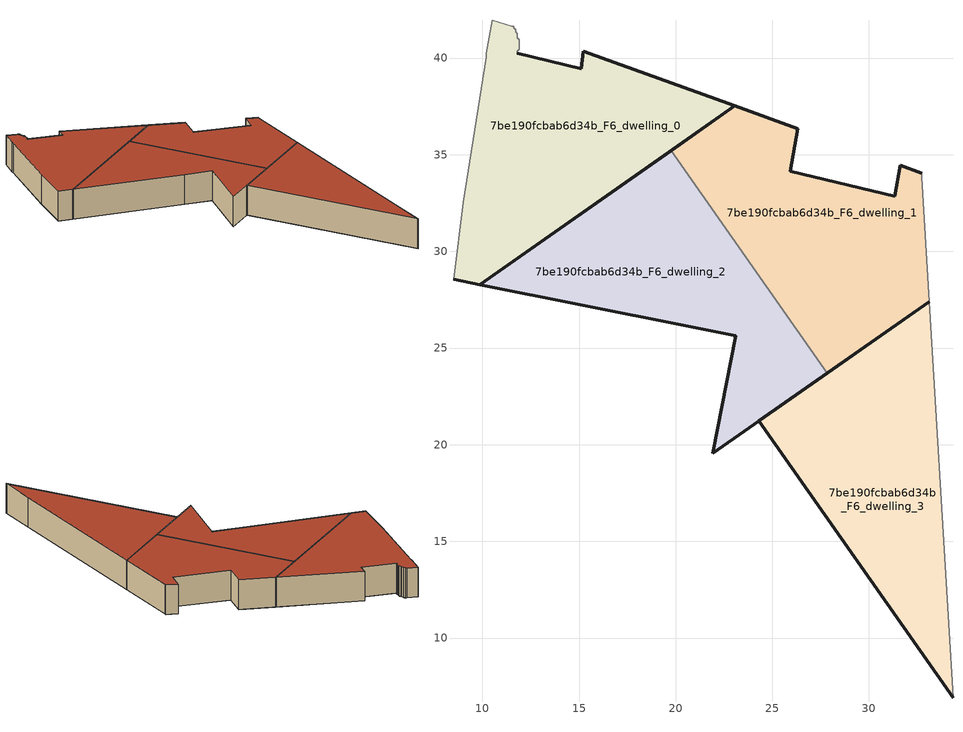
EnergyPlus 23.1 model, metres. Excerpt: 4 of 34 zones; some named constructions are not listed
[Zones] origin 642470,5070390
7be190fcbab6d34b_F6_dwelling_0
 floor to 7be190fcbab6d34b_F5_dwelling_0 (EU_floor_Construction): 23.06,37.52 15.22,40.35 15.12,39.45 11.81,40.25 11.81,40.35 11.92,40.45 11.92,40.75 11.91,40.85 11.91,40.95 11.81,41.05 11.81,41.25 11.71,41.35 11.71,41.45 11.61,41.55 11.61,41.66 11.52,41.66 10.51,41.96 10.21,40.25 10.21,40.05 9.01,32.55 8.51,28.55 9.87,28.27 z18
 wall outside (EU_wall_Construction): 11.81,40.25 15.12,39.45 15.22,40.35 23.06,37.52 9.87,28.27 8.51,28.55 z18:21
 wall adiabatic (EU_wall_Construction): 8.51,28.55 9.01,32.55 10.21,40.05 10.21,40.25 10.51,41.96 11.52,41.66 11.61,41.66 11.61,41.55 11.71,41.45 11.71,41.35 11.81,41.25 11.81,41.05 11.91,40.95 11.91,40.85 11.92,40.75 11.92,40.45 11.81,40.35 11.81,40.25 z18:21
 roof outside (EU_roof_Construction): 23.06,37.52 9.87,28.27 8.51,28.55 9.01,32.55 10.21,40.05 10.21,40.25 10.51,41.96 11.52,41.66 11.61,41.66 11.61,41.55 11.71,41.45 11.71,41.35 11.81,41.25 11.81,41.05 11.91,40.95 11.91,40.85 11.92,40.75 11.92,40.45 11.81,40.35 11.81,40.25 15.12,39.45 15.22,40.35 z21
7be190fcbab6d34b_F6_dwelling_1
 floor to 7be190fcbab6d34b_F5_dwelling_1 (EU_floor_Construction): 33.12,27.4 32.73,33.84 32.73,34.04 31.63,34.44 31.33,32.84 25.92,34.14 26.32,36.35 23.06,37.52 19.78,35.22 27.84,23.71 z18
 wall outside (EU_wall_Construction): 33.12,27.4 27.84,23.71 / 19.78,35.22 23.06,37.52 26.32,36.35 25.92,34.14 31.33,32.84 31.63,34.44 32.73,34.04 z18:21
 wall adiabatic (EU_wall_Construction): 32.73,34.04 32.73,33.84 33.12,27.4 z18:21
 wall to 7be190fcbab6d34b_F6_dwelling_2 (EU_wall_Construction): 27.84,23.71 19.78,35.22 z18:21
 roof outside (EU_roof_Construction): 31.63,34.44 32.73,34.04 32.73,33.84 33.12,27.4 27.84,23.71 19.78,35.22 23.06,37.52 26.32,36.35 25.92,34.14 31.33,32.84 z21
7be190fcbab6d34b_F6_dwelling_2
 floor to 7be190fcbab6d34b_F5_dwelling_2 (EU_floor_Construction): 27.84,23.71 19.78,35.22 9.87,28.27 20.52,26.14 23.12,25.64 21.91,19.55 z18
 wall outside (EU_wall_Construction): 27.84,23.71 21.91,19.55 23.12,25.64 20.52,26.14 9.87,28.27 19.78,35.22 z18:21
 roof outside (EU_roof_Construction): 19.78,35.22 27.84,23.71 21.91,19.55 23.12,25.64 20.52,26.14 9.87,28.27 z21
7be190fcbab6d34b_F6_dwelling_3
 floor to 7be190fcbab6d34b_F5_dwelling_3 (EU_floor_Construction): 34.34,6.91 34.12,10.73 33.12,27.4 24.31,21.23 z18
 wall outside (EU_wall_Construction): 34.34,6.91 24.31,21.23 33.12,27.4 z18:21
 wall adiabatic (EU_wall_Construction): 33.12,27.4 34.12,10.73 34.34,6.91 z18:21
 roof outside (EU_roof_Construction): 33.12,27.4 34.12,10.73 34.34,6.91 24.31,21.23 z21
[SCHEDULE:CONSTANT]
Name | Hourly Value
EU_AlwaysOn | 1
EU_CoolingOff | 0
[SCHEDULE:FILE] Column Number=1; Rows to Skip at Top=0; Number of Hours of Data=8760; Column Separator=Comma; Interpolate to Timestep=No; Minutes per Item=60; Adjust Schedule for Daylight Savings=Yes
Name | File
EU_Step8_GainSchedule_7be190fcbab6d34b_F5_dwelling_3_f000 | ../../schedules/7be190fcbab6d34b/7be190fcbab6d34b_F5_dwelling_3_f000_gain.csv
EU_Step8_GainSchedule_7be190fcbab6d34b_F5_dwelling_4_f000 | ../../schedules/7be190fcbab6d34b/7be190fcbab6d34b_F5_dwelling_4_f000_gain.csv
EU_Step8_GainSchedule_7be190fcbab6d34b_F6_dwelling_0_f000 | ../../schedules/7be190fcbab6d34b/7be190fcbab6d34b_F6_dwelling_0_f000_gain.csv
EU_Step8_GainSchedule_7be190fcbab6d34b_F6_dwelling_1_f000 | ../../schedules/7be190fcbab6d34b/7be190fcbab6d34b_F6_dwelling_1_f000_gain.csv
EU_Step8_GainSchedule_7be190fcbab6d34b_F6_dwelling_2_f000 | ../../schedules/7be190fcbab6d34b/7be190fcbab6d34b_F6_dwelling_2_f000_gain.csv
EU_Step8_GainSchedule_7be190fcbab6d34b_F6_dwelling_3_f000 | ../../schedules/7be190fcbab6d34b/7be190fcbab6d34b_F6_dwelling_3_f000_gain.csv
